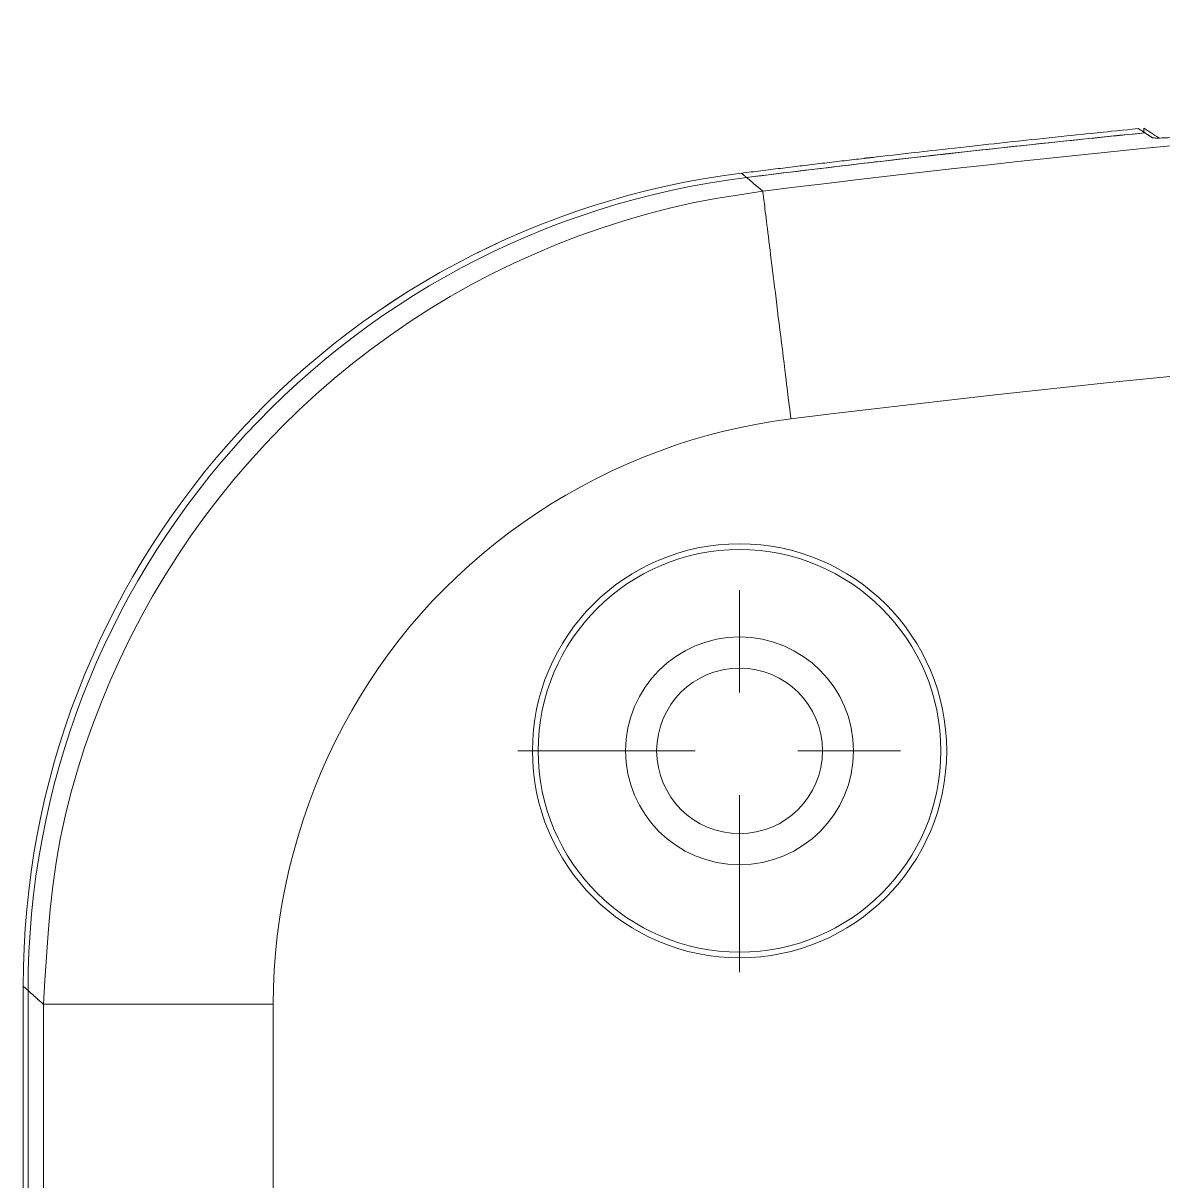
# Model space of a CAD drawing. Header units: inches. Extents: x 0 to 40, y 35.9 to 64.1.
# Drawn here: x 15.433 to 16.544, y 52.362 to 53.491 of the extents above; entities that cross this region are included whole.
import ezdxf

# ---------------------------------------------------------------- set-up
doc = ezdxf.new("R2010")
doc.units = ezdxf.units.IN
doc.header["$MEASUREMENT"] = 0
doc.linetypes.add('AI-Linetype-6', pattern=[0.373019, 0.172767, -0.066751, 0.066751, -0.066751])
doc.linetypes.add('AI-Linetype-7', pattern=[0.373019, 0.172767, -0.066751, 0.066751, -0.066751])
doc.layers.add('1', color=7, linetype='Continuous')
doc.layers.add('2', color=7, linetype='Continuous')

# ---------------------------------------------------------------- blocks, each defined once
blk = doc.blocks.new('block 168')
at = {"layer": '1', "color": 43, "lineweight": 18, "true_color": 0xccb266}
blk.add_lwpolyline([(15.4377, 52.548), (15.4377, 49.4211)], dxfattribs=at)
blk = doc.blocks.new('block 198')
at = {"layer": '1', "color": 43, "lineweight": 18, "true_color": 0xccb266}
blk.add_lwpolyline([(15.4529, 49.4211), (15.4529, 52.5346)], dxfattribs=at)
blk = doc.blocks.new('block 213')
at = {"layer": '1', "color": 43, "lineweight": 18, "true_color": 0xccb266}
blk.add_lwpolyline([(15.6766, 49.3945), (15.6766, 52.5346)], dxfattribs=at)
blk = doc.blocks.new('block 499')
at = {"layer": '1', "color": 43, "lineweight": 18, "true_color": 0xccb266}
blk.add_open_spline([(16.3332, 52.7818), (16.3332, 52.8933), (16.2428, 52.9837), (16.1313, 52.9837), (16.0198, 52.9837), (15.9294, 52.8933), (15.9294, 52.7818), (15.9294, 52.6703), (16.0198, 52.5799), (16.1313, 52.5799), (16.2428, 52.5799), (16.3332, 52.6703), (16.3332, 52.7818), (16.3332, 52.7818), (16.3332, 52.7818), (16.3332, 52.7818)], degree=3, knots=[0, 0, 0, 0, 1, 1, 1, 2, 2, 2, 3, 3, 3, 4, 4, 4, 5, 5, 5, 5], dxfattribs=at)
blk = doc.blocks.new('block 500')
at = {"layer": '1', "color": 43, "lineweight": 18, "true_color": 0xccb266}
blk.add_open_spline([(20.1472, 53.3276), (18.8211, 53.4914), (17.48, 53.4914), (16.1539, 53.3276)], degree=3, dxfattribs=at)
blk = doc.blocks.new('block 506')
at = {"layer": '1', "color": 43, "lineweight": 18, "true_color": 0xccb266}
blk.add_open_spline([(16.5264, 53.3845), (16.3968, 53.3715), (16.2674, 53.3569), (16.1382, 53.3409)], degree=3, dxfattribs=at)
blk = doc.blocks.new('block 519')
at = {"layer": '1', "color": 43, "lineweight": 18, "true_color": 0xccb266}
blk.add_open_spline([(16.3276, 52.7818), (16.3276, 52.8902), (16.2397, 52.9781), (16.1313, 52.9781), (16.0229, 52.9781), (15.935, 52.8902), (15.935, 52.7818), (15.935, 52.6734), (16.0229, 52.5855), (16.1313, 52.5855), (16.2397, 52.5855), (16.3276, 52.6734), (16.3276, 52.7818), (16.3276, 52.7818), (16.3276, 52.7818), (16.3276, 52.7818)], degree=3, knots=[0, 0, 0, 0, 1, 1, 1, 2, 2, 2, 3, 3, 3, 4, 4, 4, 5, 5, 5, 5], dxfattribs=at)
blk = doc.blocks.new('block 533')
at = {"layer": '1', "color": 43, "lineweight": 18, "true_color": 0xccb266}
blk.add_open_spline([(16.2424, 52.7818), (16.2424, 52.8431), (16.1926, 52.8928), (16.1313, 52.8928), (16.07, 52.8928), (16.0202, 52.8431), (16.0202, 52.7818), (16.0202, 52.7204), (16.07, 52.6707), (16.1313, 52.6707), (16.1926, 52.6707), (16.2424, 52.7204), (16.2424, 52.7818), (16.2424, 52.7818), (16.2424, 52.7818), (16.2424, 52.7818)], degree=3, knots=[0, 0, 0, 0, 1, 1, 1, 2, 2, 2, 3, 3, 3, 4, 4, 4, 5, 5, 5, 5], dxfattribs=at)
blk = doc.blocks.new('block 564')
at = {"layer": '1', "color": 43, "lineweight": 18, "true_color": 0xccb266}
blk.add_open_spline([(16.1382, 53.3409), (15.7381, 53.2911), (15.4377, 52.9512), (15.4377, 52.548)], degree=3, dxfattribs=at)
blk = doc.blocks.new('block 631')
at = {"layer": '1', "color": 43, "lineweight": 18, "true_color": 0xccb266}
blk.add_lwpolyline([(16.1539, 53.3276), (16.154, 53.3273), (16.1541, 53.3268), (16.1541, 53.326), (16.1543, 53.3251), (16.1544, 53.324), (16.1546, 53.3226), (16.1548, 53.321), (16.155, 53.3193), (16.1552, 53.3173), (16.1555, 53.3151), (16.1558, 53.3128), (16.1561, 53.3102), (16.1564, 53.3075), (16.1568, 53.3045), (16.1572, 53.3014), (16.1576, 53.2981), (16.158, 53.2946), (16.1585, 53.2909), (16.159, 53.2871), (16.1594, 53.2831), (16.16, 53.2789), (16.1605, 53.2746), (16.1611, 53.27), (16.1616, 53.2654), (16.1622, 53.2605), (16.1629, 53.2555), (16.1635, 53.2504), (16.1641, 53.2451), (16.1648, 53.2397), (16.1655, 53.2342), (16.1662, 53.2285), (16.1669, 53.2227), (16.1676, 53.2168), (16.1684, 53.2108), (16.1691, 53.2047), (16.1699, 53.1986), (16.1707, 53.1923), (16.1715, 53.1859), (16.1722, 53.1795), (16.1731, 53.173), (16.1739, 53.1664), (16.1747, 53.1598), (16.1755, 53.1532), (16.1763, 53.1464), (16.1772, 53.1397), (16.178, 53.1329), (16.1788, 53.1261), (16.1797, 53.1193), (16.1805, 53.1124), (16.1814, 53.1055)], dxfattribs=at)
blk = doc.blocks.new('block 633')
at = {"layer": '1', "color": 43, "lineweight": 18, "true_color": 0xccb266}
blk.add_lwpolyline([(16.5335, 53.3798), (16.5338, 53.3797), (16.5342, 53.3796), (16.5347, 53.3795), (16.5355, 53.3795), (16.5364, 53.3794), (16.5374, 53.3794), (16.5386, 53.3794), (16.5399, 53.3794), (16.5414, 53.3794), (16.543, 53.3795), (16.5448, 53.3795), (16.5467, 53.3796), (16.5487, 53.3797), (16.5509, 53.3798), (16.5532, 53.3799), (16.5557, 53.38), (16.5582, 53.3801), (16.5609, 53.3803), (16.5638, 53.3804), (16.5667, 53.3806), (16.5698, 53.3808), (16.573, 53.381), (16.5763, 53.3813), (16.5797, 53.3815), (16.5833, 53.3818), (16.5869, 53.382), (16.5906, 53.3823), (16.5945, 53.3826), (16.5985, 53.3829), (16.6025, 53.3832), (16.6066, 53.3835), (16.6108, 53.3838), (16.6151, 53.3842), (16.6195, 53.3845), (16.6239, 53.3849), (16.6285, 53.3853), (16.633, 53.3856), (16.6377, 53.386), (16.6423, 53.3864), (16.6471, 53.3868), (16.6519, 53.3872), (16.6567, 53.3876), (16.6616, 53.388), (16.6665, 53.3885), (16.6714, 53.3889), (16.6764, 53.3893), (16.6814, 53.3897), (16.6864, 53.3902), (16.6914, 53.3906), (16.6964, 53.3911)], dxfattribs=at)
blk = doc.blocks.new('block 640')
at = {"layer": '1', "color": 43, "lineweight": 18, "true_color": 0xccb266}
blk.add_lwpolyline([(15.4529, 52.5346), (15.4532, 52.5346), (15.4537, 52.5346), (15.4544, 52.5346), (15.4554, 52.5346), (15.4565, 52.5346), (15.4579, 52.5346), (15.4595, 52.5346), (15.4613, 52.5346), (15.4632, 52.5346), (15.4654, 52.5346), (15.4678, 52.5346), (15.4704, 52.5346), (15.4732, 52.5346), (15.4761, 52.5346), (15.4793, 52.5346), (15.4826, 52.5346), (15.4861, 52.5346), (15.4898, 52.5346), (15.4937, 52.5346), (15.4977, 52.5346), (15.5019, 52.5346), (15.5063, 52.5346), (15.5109, 52.5346), (15.5156, 52.5346), (15.5204, 52.5346), (15.5255, 52.5346), (15.5306, 52.5346), (15.536, 52.5346), (15.5414, 52.5346), (15.547, 52.5346), (15.5527, 52.5346), (15.5585, 52.5346), (15.5645, 52.5346), (15.5705, 52.5346), (15.5767, 52.5346), (15.5829, 52.5346), (15.5892, 52.5346), (15.5956, 52.5346), (15.6021, 52.5346), (15.6086, 52.5346), (15.6152, 52.5346), (15.6219, 52.5346), (15.6286, 52.5346), (15.6354, 52.5346), (15.6422, 52.5346), (15.649, 52.5346), (15.6559, 52.5346), (15.6628, 52.5346), (15.6697, 52.5346), (15.6766, 52.5346)], dxfattribs=at)
blk = doc.blocks.new('block 641')
at = {"layer": '1', "color": 43, "lineweight": 18, "true_color": 0xccb266}
blk.add_lwpolyline([(16.1539, 53.3276), (16.1536, 53.3278), (16.1533, 53.3281), (16.153, 53.3284), (16.1527, 53.3286), (16.1523, 53.3289), (16.152, 53.3292), (16.1517, 53.3294), (16.1514, 53.3297), (16.1511, 53.33), (16.1507, 53.3302), (16.1504, 53.3305), (16.1501, 53.3308), (16.1498, 53.331), (16.1495, 53.3313), (16.1491, 53.3316), (16.1488, 53.3318), (16.1485, 53.3321), (16.1481, 53.3324), (16.1478, 53.3326), (16.1475, 53.3329), (16.1472, 53.3331), (16.1469, 53.3334), (16.1466, 53.3337), (16.1462, 53.3339), (16.1459, 53.3342), (16.1456, 53.3345), (16.1453, 53.3347), (16.145, 53.335), (16.1447, 53.3353), (16.1444, 53.3356), (16.1441, 53.3358), (16.1438, 53.3361), (16.1435, 53.3363), (16.1432, 53.3366), (16.1429, 53.3369), (16.1426, 53.3372), (16.1423, 53.3374), (16.142, 53.3377), (16.1417, 53.338), (16.1414, 53.3382), (16.1411, 53.3385), (16.1408, 53.3388), (16.1405, 53.339), (16.1402, 53.3393), (16.1398, 53.3396), (16.1395, 53.3398), (16.1392, 53.3401), (16.1389, 53.3403), (16.1385, 53.3406), (16.1382, 53.3409)], dxfattribs=at)
blk = doc.blocks.new('block 644')
at = {"layer": '1', "color": 43, "lineweight": 18, "true_color": 0xccb266}
blk.add_open_spline([(16.5335, 53.3798), (16.5334, 53.3799), (16.5332, 53.38), (16.5332, 53.38), (16.5331, 53.3801), (16.5329, 53.3802), (16.5329, 53.3802), (16.5328, 53.3803), (16.5326, 53.3804), (16.5326, 53.3804), (16.5325, 53.3804), (16.5324, 53.3805), (16.5324, 53.3805), (16.5322, 53.3807), (16.5321, 53.3807), (16.5321, 53.3807), (16.5319, 53.3808), (16.5318, 53.3809), (16.5318, 53.3809), (16.5316, 53.381), (16.5315, 53.3811), (16.5315, 53.3811), (16.5314, 53.3812), (16.5312, 53.3813), (16.5312, 53.3813), (16.5311, 53.3814), (16.5309, 53.3815), (16.5309, 53.3815), (16.5308, 53.3816), (16.5307, 53.3817), (16.5307, 53.3817), (16.5305, 53.3818), (16.5304, 53.3819), (16.5304, 53.3819), (16.5302, 53.3819), (16.5301, 53.382), (16.5301, 53.382), (16.5299, 53.3821), (16.5298, 53.3822), (16.5298, 53.3822), (16.5297, 53.3823), (16.5295, 53.3824), (16.5295, 53.3824), (16.5294, 53.3825), (16.5292, 53.3826), (16.5292, 53.3826), (16.5291, 53.3827), (16.5289, 53.3828), (16.5289, 53.3828), (16.5288, 53.3829), (16.5287, 53.383), (16.5287, 53.383), (16.5285, 53.3831), (16.5284, 53.3831), (16.5284, 53.3831), (16.5282, 53.3832), (16.5281, 53.3833), (16.5281, 53.3833), (16.5279, 53.3834), (16.5278, 53.3835), (16.5278, 53.3835), (16.5277, 53.3836), (16.5275, 53.3837), (16.5275, 53.3837), (16.5274, 53.3838), (16.5272, 53.3839), (16.5272, 53.3839), (16.5271, 53.384), (16.5269, 53.3841), (16.5269, 53.3841), (16.5268, 53.3842), (16.5267, 53.3843), (16.5267, 53.3843), (16.5265, 53.3844), (16.5264, 53.3845), (16.5264, 53.3845)], degree=3, knots=[0, 0, 0, 0, 1, 1, 1, 2, 2, 2, 3, 3, 3, 4, 4, 4, 5, 5, 5, 6, 6, 6, 7, 7, 7, 8, 8, 8, 9, 9, 9, 10, 10, 10, 11, 11, 11, 12, 12, 12, 13, 13, 13, 14, 14, 14, 15, 15, 15, 16, 16, 16, 17, 17, 17, 18, 18, 18, 19, 19, 19, 20, 20, 20, 21, 21, 21, 22, 22, 22, 23, 23, 23, 24, 24, 24, 25, 25, 25, 25], dxfattribs=at)
blk = doc.blocks.new('block 647')
at = {"layer": '1', "color": 43, "lineweight": 18, "true_color": 0xccb266}
blk.add_lwpolyline([(15.4529, 52.5346), (15.4526, 52.5348), (15.4523, 52.5351), (15.452, 52.5354), (15.4517, 52.5357), (15.4514, 52.5359), (15.4511, 52.5362), (15.4508, 52.5365), (15.4505, 52.5367), (15.4502, 52.537), (15.4499, 52.5373), (15.4495, 52.5375), (15.4493, 52.5378), (15.4489, 52.5381), (15.4486, 52.5383), (15.4483, 52.5386), (15.448, 52.5389), (15.4477, 52.5391), (15.4474, 52.5394), (15.4471, 52.5397), (15.4468, 52.5399), (15.4465, 52.5402), (15.4462, 52.5405), (15.4459, 52.5407), (15.4456, 52.541), (15.4453, 52.5413), (15.445, 52.5415), (15.4447, 52.5418), (15.4444, 52.5421), (15.4441, 52.5423), (15.4438, 52.5426), (15.4435, 52.5429), (15.4432, 52.5431), (15.4429, 52.5434), (15.4426, 52.5437), (15.4423, 52.5439), (15.442, 52.5442), (15.4417, 52.5445), (15.4414, 52.5448), (15.4411, 52.545), (15.4408, 52.5453), (15.4405, 52.5455), (15.4402, 52.5458), (15.4399, 52.5461), (15.4396, 52.5464), (15.4393, 52.5466), (15.439, 52.5469), (15.4387, 52.5471), (15.4384, 52.5474), (15.4381, 52.5477), (15.4377, 52.548)], dxfattribs=at)
blk = doc.blocks.new('block 649')
at = {"layer": '1', "color": 43, "lineweight": 18, "true_color": 0xccb266}
blk.add_lwpolyline([(16.1539, 53.3276), (16.1311, 53.3241), (16.1083, 53.3204), (16.0856, 53.3161), (16.063, 53.311), (16.0406, 53.3052), (16.0184, 53.2987), (15.9964, 53.2916), (15.9746, 53.2839), (15.953, 53.2756), (15.9317, 53.2666), (15.9107, 53.2571), (15.8899, 53.2469), (15.8695, 53.2361), (15.8493, 53.2247), (15.8295, 53.2128), (15.8101, 53.2003), (15.791, 53.1872), (15.7723, 53.1736), (15.754, 53.1595), (15.7361, 53.1448), (15.7187, 53.1296), (15.7017, 53.1139), (15.6852, 53.0978), (15.6691, 53.0811), (15.6535, 53.064), (15.6384, 53.0465), (15.6239, 53.0285), (15.6098, 53.0101), (15.5963, 52.9913), (15.5834, 52.9721), (15.571, 52.9526), (15.5592, 52.9327), (15.548, 52.9124), (15.5373, 52.8919), (15.5273, 52.871), (15.5178, 52.8499), (15.5089, 52.8285), (15.5006, 52.8069), (15.4929, 52.785), (15.4859, 52.7629), (15.4796, 52.7406), (15.474, 52.7182), (15.4692, 52.6956), (15.4652, 52.6728), (15.462, 52.6499), (15.4594, 52.627), (15.4573, 52.604), (15.4556, 52.5809), (15.4542, 52.5577), (15.4529, 52.5346)], dxfattribs=at)
blk = doc.blocks.new('block 651')
at = {"layer": '1', "color": 43, "lineweight": 18, "true_color": 0xccb266}
blk.add_lwpolyline([(15.6766, 52.5346), (15.6769, 52.5512), (15.6776, 52.5679), (15.6788, 52.5845), (15.6806, 52.6011), (15.6828, 52.6176), (15.6855, 52.634), (15.6886, 52.6503), (15.6923, 52.6666), (15.6964, 52.6827), (15.7009, 52.6987), (15.7059, 52.7146), (15.7114, 52.7304), (15.7173, 52.7459), (15.7236, 52.7614), (15.7304, 52.7766), (15.7376, 52.7916), (15.7452, 52.8064), (15.7532, 52.821), (15.7617, 52.8353), (15.7706, 52.8494), (15.7798, 52.8632), (15.7895, 52.8768), (15.7996, 52.89), (15.81, 52.903), (15.8209, 52.9157), (15.8321, 52.928), (15.8437, 52.9399), (15.8556, 52.9515), (15.8679, 52.9628), (15.8804, 52.9737), (15.8933, 52.9842), (15.9065, 52.9944), (15.92, 53.0042), (15.9338, 53.0135), (15.9478, 53.0225), (15.9621, 53.0311), (15.9766, 53.0393), (15.9913, 53.047), (16.0063, 53.0544), (16.0214, 53.0613), (16.0368, 53.0678), (16.0523, 53.0738), (16.068, 53.0794), (16.0838, 53.0846), (16.0998, 53.0892), (16.1159, 53.0935), (16.1321, 53.0972), (16.1484, 53.1005), (16.1649, 53.1033), (16.1814, 53.1055)], dxfattribs=at)
blk = doc.blocks.new('block 656')
at = {"layer": '1', "color": 43, "lineweight": 18, "true_color": 0xccb266}
blk.add_lwpolyline([(16.1814, 53.1055), (16.2205, 53.1103), (16.2597, 53.115), (16.299, 53.1196), (16.3382, 53.1241), (16.3774, 53.1285), (16.4167, 53.1328), (16.4559, 53.1371), (16.4952, 53.1412), (16.5345, 53.1452), (16.5738, 53.1491), (16.6131, 53.1529), (16.6524, 53.1567), (16.6917, 53.1603), (16.731, 53.1639), (16.7703, 53.1673), (16.8097, 53.1706), (16.849, 53.1739), (16.8884, 53.177), (16.9278, 53.1801), (16.9671, 53.183), (17.0065, 53.1859), (17.0459, 53.1887), (17.0853, 53.1913), (17.1247, 53.1939), (17.1641, 53.1964), (17.2035, 53.1988), (17.2429, 53.201), (17.2824, 53.2032), (17.3218, 53.2053), (17.3612, 53.2073), (17.4007, 53.2092), (17.4401, 53.211), (17.4795, 53.2127), (17.519, 53.2143), (17.5584, 53.2158), (17.5979, 53.2172), (17.6374, 53.2185), (17.6768, 53.2197), (17.7163, 53.2208), (17.7558, 53.2219), (17.7952, 53.2228), (17.8347, 53.2236), (17.8742, 53.2243), (17.9137, 53.225), (17.9532, 53.2255), (17.9926, 53.2259), (18.0321, 53.2263), (18.0716, 53.2265), (18.1111, 53.2267), (18.1506, 53.2267)], dxfattribs=at)
blk = doc.blocks.new('block 735')
at = {"layer": '1', "color": 1, "linetype": 'AI-Linetype-6', "lineweight": 18, "true_color": 0xff0000}
blk.add_lwpolyline([(15.9153, 52.7818), (16.3473, 52.7818)], dxfattribs=at)
blk = doc.blocks.new('block 736')
at = {"layer": '1', "color": 1, "linetype": 'AI-Linetype-7', "lineweight": 18, "true_color": 0xff0000}
blk.add_lwpolyline([(16.1313, 52.5658), (16.1313, 52.9977)], dxfattribs=at)
blk = doc.blocks.new('block 861')
at = {"layer": '2', "color": 80, "lineweight": 18, "true_color": 0x3fff00}
blk.add_lwpolyline([(15.4377, 52.548), (15.433, 52.5522)], dxfattribs=at)
blk = doc.blocks.new('block 862')
at = {"layer": '2', "color": 80, "lineweight": 18, "true_color": 0x3fff00}
blk.add_lwpolyline([(15.4377, 52.548), (15.4377, 49.4211)], dxfattribs=at)
blk = doc.blocks.new('block 867')
at = {"layer": '2', "color": 80, "lineweight": 18, "true_color": 0x3fff00}
blk.add_lwpolyline([(15.433, 52.5522), (15.433, 49.2757)], dxfattribs=at)
blk = doc.blocks.new('block 886')
at = {"layer": '2', "color": 7, "lineweight": 18, "true_color": 0xffffff}
blk.add_lwpolyline([(15.433, 52.5522), (15.433, 49.4211)], dxfattribs=at)
blk = doc.blocks.new('block 889')
at = {"layer": '2', "color": 7, "lineweight": 18, "true_color": 0xffffff}
blk.add_lwpolyline([(16.5253, 53.3852), (16.5253, 53.3891)], dxfattribs=at)
blk = doc.blocks.new('block 1110')
at = {"layer": '2', "color": 80, "lineweight": 18, "true_color": 0x3fff00}
blk.add_open_spline([(16.2525, 53.3547), (16.2144, 53.3502), (16.1763, 53.3456), (16.1382, 53.3409)], degree=3, dxfattribs=at)
blk = doc.blocks.new('block 1118')
at = {"layer": '2', "color": 7, "lineweight": 18, "true_color": 0xffffff}
blk.add_open_spline([(16.0505, 52.7818), (16.0505, 52.8264), (16.0867, 52.8625), (16.1313, 52.8625), (16.1759, 52.8625), (16.2121, 52.8264), (16.2121, 52.7818), (16.2121, 52.7372), (16.1759, 52.701), (16.1313, 52.701), (16.0867, 52.701), (16.0505, 52.7372), (16.0505, 52.7818), (16.0505, 52.7818), (16.0505, 52.7818), (16.0505, 52.7818)], degree=3, knots=[0, 0, 0, 0, 1, 1, 1, 2, 2, 2, 3, 3, 3, 4, 4, 4, 5, 5, 5, 5], dxfattribs=at)
blk = doc.blocks.new('block 1145')
at = {"layer": '2', "color": 80, "lineweight": 18, "true_color": 0x3fff00}
blk.add_open_spline([(16.1332, 53.3451), (15.7331, 53.2952), (15.433, 52.9553), (15.433, 52.5522)], degree=3, dxfattribs=at)
blk = doc.blocks.new('block 1147')
at = {"layer": '2', "color": 80, "lineweight": 18, "true_color": 0x3fff00}
blk.add_open_spline([(15.4377, 52.548), (15.4377, 52.9512), (15.7381, 53.2911), (16.1382, 53.3409)], degree=3, dxfattribs=at)
blk = doc.blocks.new('block 1152')
at = {"layer": '2', "color": 7, "lineweight": 18, "true_color": 0xffffff}
blk.add_open_spline([(16.5253, 53.3891), (16.5302, 53.386), (16.535, 53.3828), (16.5399, 53.3796)], degree=3, dxfattribs=at)
blk = doc.blocks.new('block 1157')
at = {"layer": '2', "color": 7, "lineweight": 18, "true_color": 0xffffff}
blk.add_open_spline([(16.1331, 53.3451), (15.7331, 53.2952), (15.433, 52.9553), (15.433, 52.5522)], degree=3, dxfattribs=at)
blk = doc.blocks.new('block 1382')
at = {"layer": '2', "color": 80, "lineweight": 18, "true_color": 0x3fff00}
blk.add_lwpolyline([(16.2525, 53.3595), (16.2526, 53.3595), (16.2528, 53.3595), (16.253, 53.3596), (16.2532, 53.3596), (16.2533, 53.3596), (16.2535, 53.3596), (16.2537, 53.3596), (16.2539, 53.3597), (16.2541, 53.3597), (16.2542, 53.3597), (16.2544, 53.3597), (16.2546, 53.3597), (16.2548, 53.3598), (16.2549, 53.3598), (16.2551, 53.3598), (16.2553, 53.3598), (16.2555, 53.3598), (16.2557, 53.3599), (16.2558, 53.3599), (16.256, 53.3599), (16.2562, 53.3599), (16.2564, 53.3599), (16.2566, 53.36), (16.2567, 53.36), (16.2569, 53.36), (16.2571, 53.36), (16.2573, 53.3601), (16.2574, 53.3601), (16.2576, 53.3601), (16.2578, 53.3601), (16.258, 53.3601), (16.2582, 53.3602), (16.2583, 53.3602), (16.2585, 53.3602), (16.2587, 53.3602), (16.2589, 53.3602), (16.2591, 53.3603), (16.2592, 53.3603), (16.2594, 53.3603), (16.2596, 53.3603), (16.2598, 53.3603), (16.2599, 53.3604), (16.2601, 53.3604), (16.2603, 53.3604), (16.2605, 53.3604), (16.2607, 53.3605), (16.2608, 53.3605), (16.261, 53.3605), (16.2612, 53.3605), (16.2614, 53.3605)], dxfattribs=at)
blk = doc.blocks.new('block 1383')
at = {"layer": '2', "color": 80, "lineweight": 18, "true_color": 0x3fff00}
blk.add_lwpolyline([(16.5264, 53.3845), (16.5212, 53.3839), (16.5154, 53.3833), (16.5099, 53.3828), (16.5045, 53.3822), (16.4986, 53.3816), (16.4938, 53.3811), (16.488, 53.3805), (16.4825, 53.38), (16.477, 53.3794), (16.4716, 53.3788), (16.466, 53.3783), (16.4609, 53.3777), (16.4548, 53.3771), (16.4497, 53.3766), (16.4441, 53.376), (16.4387, 53.3754), (16.4332, 53.3748), (16.4278, 53.3743), (16.4219, 53.3736), (16.4171, 53.3731), (16.4113, 53.3725), (16.4058, 53.3719), (16.4003, 53.3713), (16.3946, 53.3707), (16.3894, 53.3701), (16.3842, 53.3696), (16.3784, 53.3689), (16.3729, 53.3683), (16.3674, 53.3677), (16.3616, 53.3671), (16.3568, 53.3666), (16.351, 53.3659), (16.3455, 53.3653), (16.3401, 53.3647), (16.3346, 53.3641), (16.329, 53.3634), (16.324, 53.3629), (16.3178, 53.3622), (16.3128, 53.3616), (16.3072, 53.361), (16.3017, 53.3604), (16.2962, 53.3597), (16.2908, 53.3591), (16.285, 53.3584), (16.2802, 53.3579), (16.2744, 53.3572), (16.2689, 53.3566), (16.2634, 53.356), (16.2576, 53.3553), (16.2525, 53.3547)], dxfattribs=at)
blk = doc.blocks.new('block 1385')
at = {"layer": '2', "color": 80, "lineweight": 18, "true_color": 0x3fff00}
blk.add_lwpolyline([(16.2614, 53.3605), (16.2667, 53.3612), (16.2711, 53.3617), (16.2756, 53.3622), (16.2806, 53.3628), (16.2858, 53.3634), (16.291, 53.364), (16.2962, 53.3646), (16.3014, 53.3651), (16.3063, 53.3657), (16.3105, 53.3662), (16.3142, 53.3666), (16.3184, 53.3671), (16.3232, 53.3676), (16.3287, 53.3682), (16.3348, 53.3689), (16.3409, 53.3696), (16.3469, 53.3702), (16.3526, 53.3709), (16.3583, 53.3715), (16.3637, 53.3721), (16.369, 53.3727), (16.3742, 53.3733), (16.3794, 53.3738), (16.3846, 53.3744), (16.3898, 53.375), (16.395, 53.3756), (16.4003, 53.3761), (16.4055, 53.3767), (16.4108, 53.3772), (16.4162, 53.3778), (16.4218, 53.3784), (16.4274, 53.379), (16.4332, 53.3796), (16.4391, 53.3803), (16.4449, 53.3809), (16.4502, 53.3814), (16.4552, 53.382), (16.4599, 53.3824), (16.4642, 53.3829), (16.4688, 53.3834), (16.4741, 53.3839), (16.48, 53.3845), (16.4856, 53.3851), (16.4899, 53.3855), (16.494, 53.386), (16.4992, 53.3865), (16.5044, 53.387), (16.5094, 53.3875), (16.5139, 53.388), (16.52, 53.3886)], dxfattribs=at)
blk = doc.blocks.new('block 1387')
at = {"layer": '2', "color": 80, "lineweight": 18, "true_color": 0x3fff00}
blk.add_lwpolyline([(16.1332, 53.3451), (16.1355, 53.3454), (16.1379, 53.3456), (16.1403, 53.346), (16.1427, 53.3463), (16.1451, 53.3465), (16.1475, 53.3468), (16.1498, 53.3471), (16.1522, 53.3474), (16.1546, 53.3477), (16.157, 53.348), (16.1594, 53.3483), (16.1618, 53.3486), (16.1642, 53.3489), (16.1665, 53.3492), (16.1689, 53.3495), (16.1713, 53.3498), (16.1737, 53.3501), (16.1761, 53.3504), (16.1785, 53.3506), (16.1809, 53.3509), (16.1832, 53.3512), (16.1856, 53.3515), (16.188, 53.3518), (16.1904, 53.3521), (16.1928, 53.3524), (16.1952, 53.3527), (16.1976, 53.353), (16.1999, 53.3533), (16.2023, 53.3535), (16.2047, 53.3538), (16.2071, 53.3541), (16.2095, 53.3544), (16.2119, 53.3547), (16.2143, 53.355), (16.2167, 53.3553), (16.219, 53.3555), (16.2214, 53.3558), (16.2238, 53.3561), (16.2262, 53.3564), (16.2286, 53.3567), (16.231, 53.357), (16.2334, 53.3572), (16.2358, 53.3575), (16.2381, 53.3578), (16.2405, 53.3581), (16.2429, 53.3584), (16.2453, 53.3587), (16.2477, 53.3589), (16.2501, 53.3592), (16.2525, 53.3595)], dxfattribs=at)
blk = doc.blocks.new('block 1391')
at = {"layer": '2', "color": 80, "lineweight": 18, "true_color": 0x3fff00}
blk.add_open_spline([(16.5264, 53.3845), (16.5263, 53.3845), (16.5261, 53.3846), (16.5261, 53.3846), (16.526, 53.3847), (16.5259, 53.3848), (16.5259, 53.3848), (16.5257, 53.3849), (16.5256, 53.385), (16.5256, 53.385), (16.5255, 53.385), (16.5254, 53.3851), (16.5254, 53.3851), (16.5252, 53.3852), (16.5251, 53.3853), (16.5251, 53.3853), (16.525, 53.3854), (16.5248, 53.3855), (16.5248, 53.3855), (16.5247, 53.3855), (16.5246, 53.3856), (16.5246, 53.3856), (16.5245, 53.3857), (16.5243, 53.3858), (16.5243, 53.3858), (16.5242, 53.3859), (16.5241, 53.386), (16.5241, 53.386), (16.524, 53.386), (16.5238, 53.3861), (16.5238, 53.3861), (16.5237, 53.3862), (16.5236, 53.3863), (16.5236, 53.3863), (16.5235, 53.3864), (16.5233, 53.3865), (16.5233, 53.3865), (16.5232, 53.3865), (16.5231, 53.3866), (16.5231, 53.3866), (16.5229, 53.3867), (16.5228, 53.3868), (16.5228, 53.3868), (16.5227, 53.3869), (16.5226, 53.387), (16.5226, 53.387), (16.5224, 53.387), (16.5223, 53.3871), (16.5223, 53.3871), (16.5222, 53.3872), (16.522, 53.3873), (16.522, 53.3873), (16.5219, 53.3874), (16.5218, 53.3875), (16.5218, 53.3875), (16.5217, 53.3875), (16.5215, 53.3876), (16.5215, 53.3876), (16.5214, 53.3877), (16.5213, 53.3878), (16.5213, 53.3878), (16.5212, 53.3879), (16.521, 53.388), (16.521, 53.388), (16.5209, 53.388), (16.5208, 53.3881), (16.5208, 53.3881), (16.5206, 53.3882), (16.5205, 53.3883), (16.5205, 53.3883), (16.5204, 53.3884), (16.5203, 53.3885), (16.5203, 53.3885), (16.5201, 53.3885), (16.52, 53.3886), (16.52, 53.3886)], degree=3, knots=[0, 0, 0, 0, 1, 1, 1, 2, 2, 2, 3, 3, 3, 4, 4, 4, 5, 5, 5, 6, 6, 6, 7, 7, 7, 8, 8, 8, 9, 9, 9, 10, 10, 10, 11, 11, 11, 12, 12, 12, 13, 13, 13, 14, 14, 14, 15, 15, 15, 16, 16, 16, 17, 17, 17, 18, 18, 18, 19, 19, 19, 20, 20, 20, 21, 21, 21, 22, 22, 22, 23, 23, 23, 24, 24, 24, 25, 25, 25, 25], dxfattribs=at)
blk = doc.blocks.new('block 1394')
at = {"layer": '2', "color": 80, "lineweight": 18, "true_color": 0x3fff00}
blk.add_open_spline([(16.1331, 53.3451), (16.1332, 53.345), (16.1333, 53.3449), (16.1333, 53.3449), (16.1334, 53.3448), (16.1335, 53.3448), (16.1335, 53.3448), (16.1336, 53.3447), (16.1337, 53.3446), (16.1337, 53.3446), (16.1338, 53.3445), (16.134, 53.3444), (16.134, 53.3444), (16.1341, 53.3443), (16.1341, 53.3443), (16.1341, 53.3443), (16.1342, 53.3442), (16.1343, 53.3441), (16.1343, 53.3441), (16.1345, 53.344), (16.1346, 53.3439), (16.1346, 53.3439), (16.1347, 53.3438), (16.1348, 53.3437), (16.1348, 53.3437), (16.1349, 53.3437), (16.135, 53.3436), (16.135, 53.3436), (16.1351, 53.3435), (16.1352, 53.3434), (16.1352, 53.3434), (16.1353, 53.3433), (16.1354, 53.3432), (16.1354, 53.3432), (16.1355, 53.3432), (16.1356, 53.3431), (16.1356, 53.3431), (16.1357, 53.343), (16.1358, 53.3429), (16.1358, 53.3429), (16.1359, 53.3428), (16.136, 53.3427), (16.136, 53.3427), (16.1361, 53.3427), (16.1362, 53.3426), (16.1362, 53.3426), (16.1363, 53.3425), (16.1364, 53.3424), (16.1364, 53.3424), (16.1365, 53.3423), (16.1366, 53.3422), (16.1366, 53.3422), (16.1367, 53.3421), (16.1368, 53.3421), (16.1368, 53.3421), (16.1369, 53.342), (16.137, 53.3419), (16.137, 53.3419), (16.1371, 53.3418), (16.1372, 53.3417), (16.1372, 53.3417), (16.1373, 53.3416), (16.1374, 53.3416), (16.1374, 53.3416), (16.1375, 53.3415), (16.1376, 53.3414), (16.1376, 53.3414), (16.1377, 53.3413), (16.1378, 53.3412), (16.1378, 53.3412), (16.1379, 53.3411), (16.1381, 53.3411), (16.1381, 53.3411), (16.1382, 53.341), (16.1382, 53.3409), (16.1382, 53.3409)], degree=3, knots=[0, 0, 0, 0, 1, 1, 1, 2, 2, 2, 3, 3, 3, 4, 4, 4, 5, 5, 5, 6, 6, 6, 7, 7, 7, 8, 8, 8, 9, 9, 9, 10, 10, 10, 11, 11, 11, 12, 12, 12, 13, 13, 13, 14, 14, 14, 15, 15, 15, 16, 16, 16, 17, 17, 17, 18, 18, 18, 19, 19, 19, 20, 20, 20, 21, 21, 21, 22, 22, 22, 23, 23, 23, 24, 24, 24, 25, 25, 25, 25], dxfattribs=at)

msp = doc.modelspace()

# ---------------------------------------------------------------- block references
at = {"layer": '1'}
for name in ['block 500', 'block 633', 'block 506', 'block 644', 'block 564', 'block 641', 'block 649', 'block 631', 'block 656', 'block 651', 'block 736', 'block 499', 'block 519', 'block 533', 'block 735', 'block 168', 'block 647', 'block 198', 'block 640', 'block 213']:
    msp.add_blockref(name, (0, 0), dxfattribs=at)
at = {"layer": '2'}
for name in ['block 1385', 'block 1391', 'block 889', 'block 1152', 'block 1383', 'block 1387', 'block 1110', 'block 1382', 'block 1145', 'block 1157', 'block 1394', 'block 1147', 'block 1118', 'block 861', 'block 867', 'block 886', 'block 862']:
    msp.add_blockref(name, (0, 0), dxfattribs=at)

doc.saveas('drawing.dxf')
